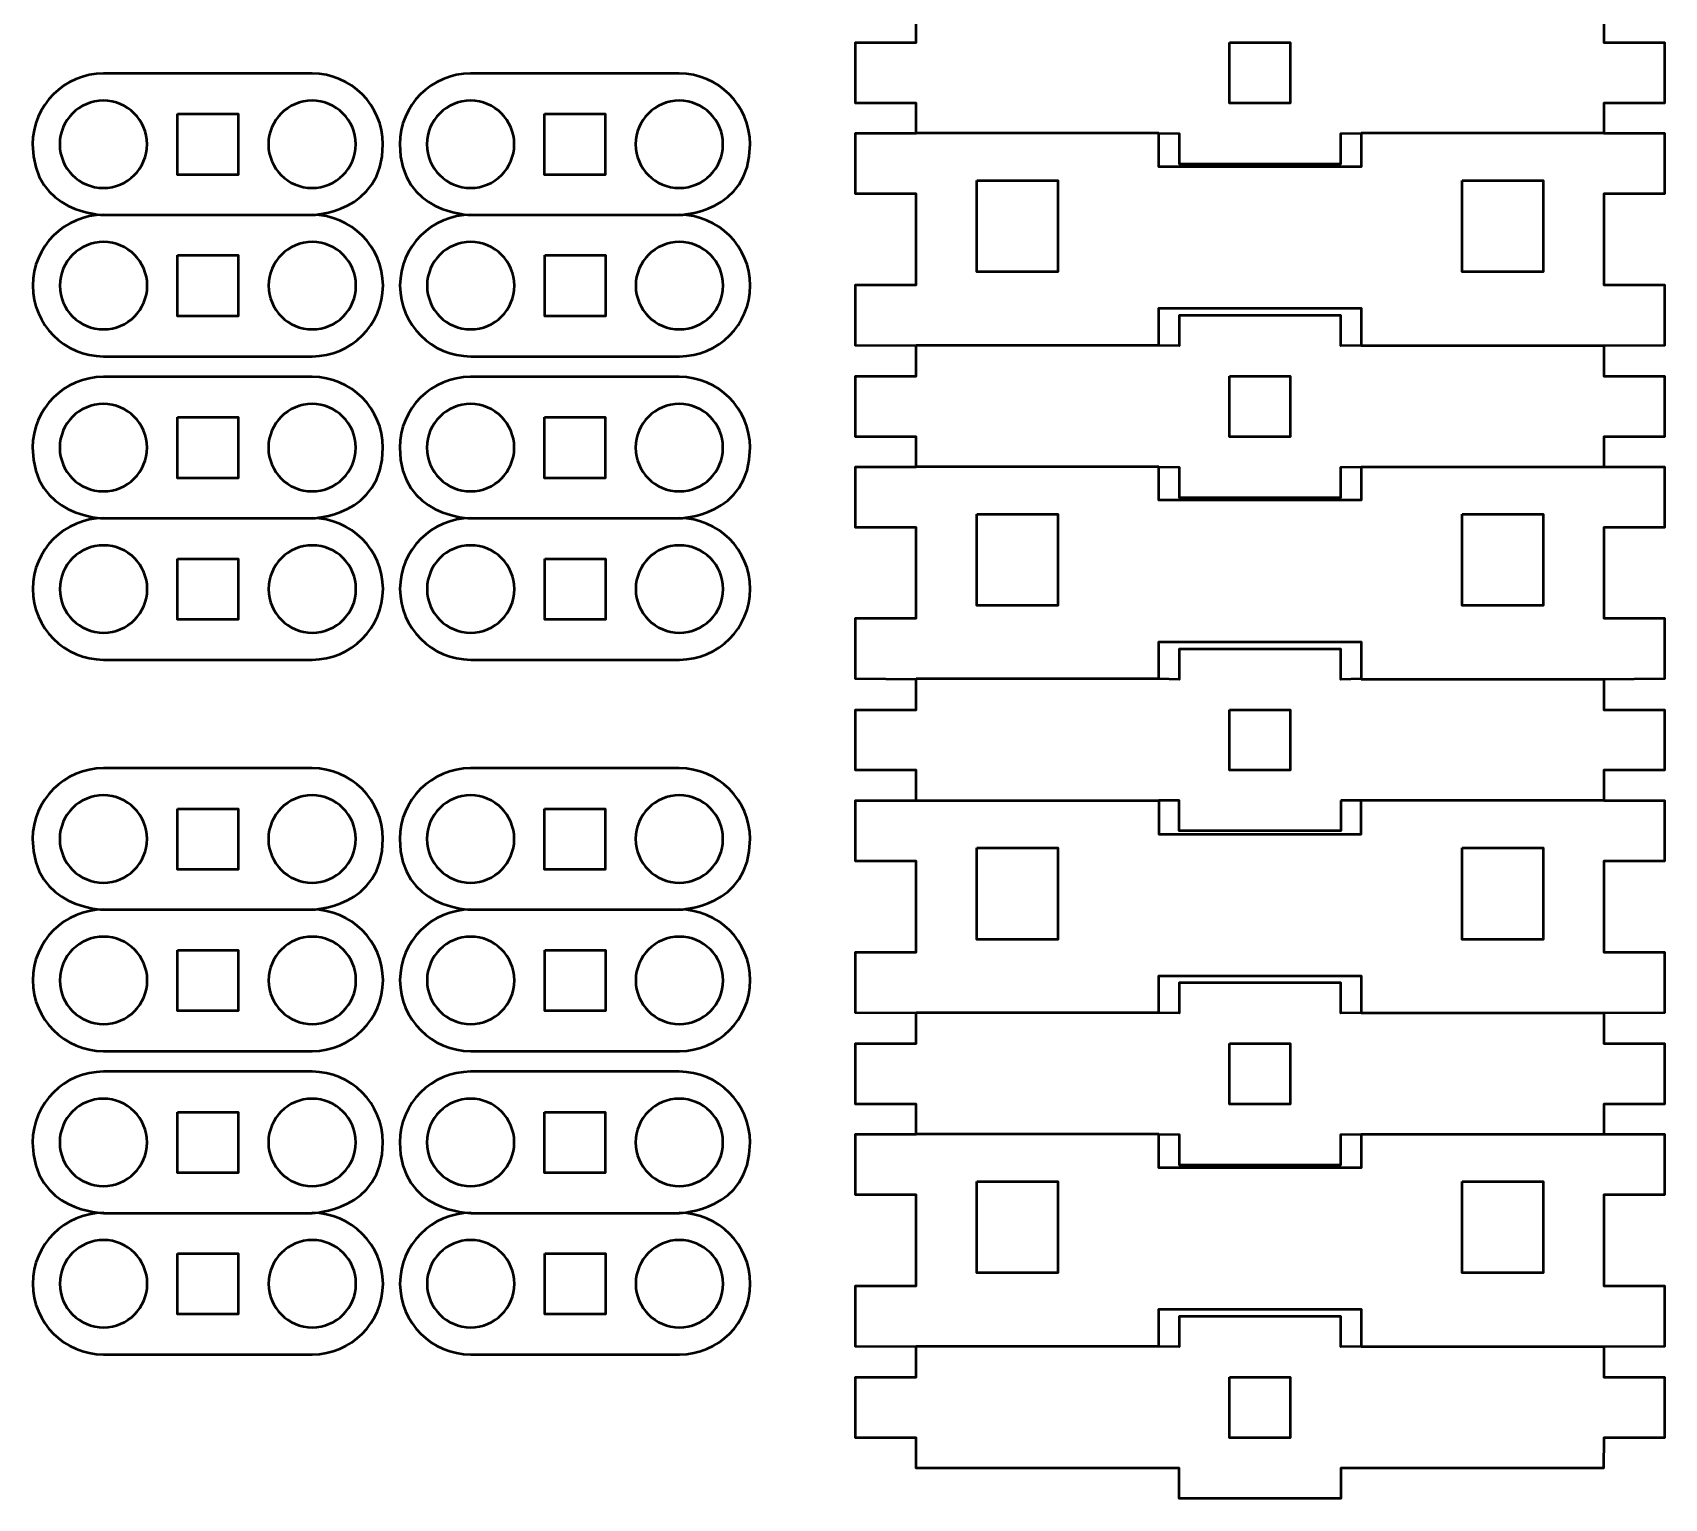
# Model space of a CAD drawing. Header units: inches. Extents: x -370 to 849, y -422 to 797.
# Drawn here: x -286.4 to -205.7, y -405.8 to -333.3 of the extents above; entities that cross this region are included whole.
import ezdxf

# ---------------------------------------------------------------- set-up
doc = ezdxf.new("R2010")
doc.units = ezdxf.units.IN
doc.header["$MEASUREMENT"] = 0
doc.layers.add('Layer 1', color=7, linetype='Continuous')

msp = doc.modelspace()

# ---------------------------------------------------------------- linework, layer by layer
at = {"layer": 'Layer 1', "color": 7, "lineweight": 50, "true_color": 0xffffff}
for points in [[(-208.688, -332.297), (-208.688, -333.796), (-205.687, -333.796), (-205.687, -336.796), (-208.688, -336.796), (-208.688, -338.289), (-205.687, -338.289), (-205.687, -341.289), (-208.688, -341.289), (-208.688, -345.784), (-205.687, -345.784), (-205.687, -348.784), (-208.688, -348.802), (-208.688, -350.302), (-205.687, -350.302), (-205.687, -353.302), (-208.688, -353.302), (-208.688, -354.788), (-205.687, -354.788), (-205.687, -357.789), (-208.688, -357.789), (-208.688, -362.283), (-205.687, -362.283), (-205.687, -365.283), (-208.688, -365.306), (-208.688, -366.805), (-205.687, -366.805), (-205.687, -369.805), (-208.688, -369.805), (-208.688, -371.304), (-205.687, -371.304), (-205.687, -374.304), (-208.688, -374.304), (-208.688, -378.799), (-205.687, -378.799), (-205.687, -381.8), (-208.688, -381.818), (-208.688, -383.318), (-205.687, -383.318), (-205.687, -386.318), (-208.688, -386.318), (-208.688, -387.805), (-205.687, -387.805), (-205.687, -390.805), (-208.688, -390.805), (-208.688, -395.299), (-205.687, -395.299), (-205.687, -398.3), (-208.688, -398.321), (-208.688, -399.821), (-205.687, -399.821), (-205.687, -402.821), (-208.688, -402.821), (-208.693, -404.32), (-221.687, -404.32), (-221.687, -405.819), (-229.687, -405.819), (-229.687, -404.32), (-242.685, -404.32), (-242.687, -402.821), (-245.687, -402.821), (-245.687, -399.821), (-242.687, -399.821), (-242.685, -398.321), (-245.687, -398.3), (-245.687, -395.299), (-242.687, -395.299), (-242.687, -390.805), (-245.687, -390.805), (-245.687, -387.805), (-242.687, -387.805), (-242.687, -386.318), (-245.687, -386.318), (-245.687, -383.318), (-242.687, -383.318), (-242.685, -381.818), (-245.687, -381.8), (-245.687, -378.799), (-242.687, -378.799), (-242.687, -374.304), (-245.687, -374.304), (-245.687, -371.304), (-242.687, -371.304), (-242.687, -369.805), (-245.687, -369.805), (-245.687, -366.805), (-242.687, -366.805), (-242.685, -365.306), (-245.687, -365.283), (-245.687, -362.283), (-242.687, -362.283), (-242.687, -357.789), (-245.687, -357.789), (-245.687, -354.788), (-242.687, -354.788), (-242.687, -353.302), (-245.687, -353.302), (-245.687, -350.302), (-242.687, -350.302), (-242.685, -348.802), (-245.687, -348.784), (-245.687, -345.784), (-242.687, -345.784), (-242.687, -341.289), (-245.687, -341.289), (-245.687, -338.289), (-242.687, -338.289), (-242.687, -336.796), (-245.687, -336.796), (-245.687, -333.796), (-242.687, -333.796), (-242.685, -332.297)], [(-227.191, -333.796), (-224.191, -333.796), (-224.191, -336.796), (-227.191, -336.796), (-227.191, -333.796)], [(-279.218, -337.337), (-276.214, -337.337), (-276.214, -340.342), (-279.218, -340.342), (-279.218, -337.337)], [(-261.061, -337.337), (-258.057, -337.337), (-258.057, -340.342), (-261.061, -340.342), (-261.061, -337.337)], [(-230.687, -338.289), (-242.687, -338.289)], [(-220.688, -338.289), (-220.688, -339.95), (-230.687, -339.95), (-230.687, -338.289), (-229.687, -338.298), (-229.687, -339.798), (-221.687, -339.798), (-221.687, -338.298), (-220.688, -338.289)], [(-208.688, -338.289), (-220.688, -338.289)], [(-239.687, -340.629), (-235.688, -340.629), (-235.688, -345.153), (-239.687, -345.153), (-239.687, -340.629)], [(-215.687, -340.629), (-211.688, -340.629), (-211.688, -345.153), (-215.687, -345.153), (-215.687, -340.629)], [(-282.868, -342.332), (-272.547, -342.332)], [(-264.712, -342.332), (-254.391, -342.332)], [(-279.209, -344.33), (-276.205, -344.33), (-276.205, -347.334), (-279.209, -347.334), (-279.209, -344.33)], [(-261.052, -344.33), (-258.047, -344.33), (-258.047, -347.334), (-261.052, -347.334), (-261.052, -344.33)], [(-230.687, -348.784), (-230.687, -346.949), (-220.688, -346.949), (-220.688, -348.784), (-221.687, -348.802), (-221.687, -347.302), (-229.687, -347.302), (-229.687, -348.802), (-230.687, -348.784)], [(-230.687, -348.784), (-242.685, -348.784)], [(-208.688, -348.802), (-220.688, -348.802)], [(-227.191, -350.302), (-224.191, -350.302), (-224.191, -353.302), (-227.191, -353.302), (-227.191, -350.302)], [(-279.218, -352.344), (-276.214, -352.344), (-276.214, -355.348), (-279.218, -355.348), (-279.218, -352.344)], [(-261.061, -352.344), (-258.057, -352.344), (-258.057, -355.348), (-261.061, -355.348), (-261.061, -352.344)], [(-230.687, -354.788), (-242.687, -354.788)], [(-220.688, -354.788), (-220.688, -356.449), (-230.687, -356.449), (-230.687, -354.788), (-229.687, -354.803), (-229.687, -356.302), (-221.687, -356.302), (-221.687, -354.803), (-220.688, -354.788)], [(-220.688, -354.788), (-208.688, -354.788)], [(-282.868, -357.338), (-272.547, -357.338)], [(-264.712, -357.338), (-254.391, -357.338)], [(-239.687, -357.13), (-235.688, -357.13), (-235.688, -361.652), (-239.687, -361.652), (-239.687, -357.13)], [(-215.687, -357.13), (-211.688, -357.13), (-211.688, -361.652), (-215.687, -361.652), (-215.687, -357.13)], [(-279.209, -359.337), (-276.205, -359.337), (-276.205, -362.34), (-279.209, -362.34), (-279.209, -359.337)], [(-261.052, -359.337), (-258.047, -359.337), (-258.047, -362.34), (-261.052, -362.34), (-261.052, -359.337)], [(-230.687, -365.283), (-230.687, -363.45), (-220.688, -363.45), (-220.688, -365.283), (-221.687, -365.306), (-221.687, -363.805), (-229.687, -363.805), (-229.687, -365.306), (-230.687, -365.283)], [(-230.687, -365.283), (-242.685, -365.283)], [(-208.688, -365.306), (-220.688, -365.306)], [(-227.191, -366.805), (-224.191, -366.805), (-224.191, -369.805), (-227.191, -369.805), (-227.191, -366.805)], [(-279.218, -371.703), (-276.214, -371.703), (-276.214, -374.706), (-279.218, -374.706), (-279.218, -371.703)], [(-261.061, -371.703), (-258.057, -371.703), (-258.057, -374.706), (-261.061, -374.706), (-261.061, -371.703)], [(-242.687, -371.304), (-230.687, -371.304)], [(-221.687, -371.306), (-221.687, -372.805), (-229.687, -372.805), (-229.687, -371.306), (-230.687, -371.304), (-230.687, -372.965), (-220.688, -372.965), (-220.688, -371.304), (-221.687, -371.306)], [(-208.688, -371.304), (-220.688, -371.304)], [(-239.687, -373.643), (-235.688, -373.643), (-235.688, -378.167), (-239.687, -378.167), (-239.687, -373.643)], [(-215.687, -373.643), (-211.688, -373.643), (-211.688, -378.167), (-215.687, -378.167), (-215.687, -373.643)], [(-282.868, -376.697), (-272.547, -376.697)], [(-264.712, -376.697), (-254.391, -376.697)], [(-279.209, -378.695), (-276.205, -378.695), (-276.205, -381.699), (-279.209, -381.699), (-279.209, -378.695)], [(-261.052, -378.695), (-258.047, -378.695), (-258.047, -381.699), (-261.052, -381.699), (-261.052, -378.695)], [(-230.687, -381.8), (-230.687, -379.964), (-220.688, -379.964), (-220.688, -381.8), (-221.687, -381.818), (-221.687, -380.318), (-229.687, -380.318), (-229.687, -381.818), (-230.687, -381.8)], [(-230.687, -381.8), (-242.685, -381.8)], [(-208.688, -381.818), (-220.688, -381.818)], [(-227.191, -383.318), (-224.191, -383.318), (-224.191, -386.318), (-227.191, -386.318), (-227.191, -383.318)], [(-279.218, -386.71), (-276.214, -386.71), (-276.214, -389.715), (-279.218, -389.715), (-279.218, -386.71)], [(-261.061, -386.71), (-258.057, -386.71), (-258.057, -389.715), (-261.061, -389.715), (-261.061, -386.71)], [(-230.687, -387.805), (-242.687, -387.805)], [(-220.688, -387.805), (-220.688, -389.465), (-230.687, -389.465), (-230.687, -387.805), (-229.687, -387.82), (-229.687, -389.319), (-221.687, -389.319), (-221.687, -387.82), (-220.688, -387.805)], [(-220.688, -387.805), (-208.688, -387.805)], [(-239.687, -390.145), (-235.688, -390.145), (-235.688, -394.669), (-239.687, -394.669), (-239.687, -390.145)], [(-215.687, -390.145), (-211.688, -390.145), (-211.688, -394.669), (-215.687, -394.669), (-215.687, -390.145)], [(-282.868, -391.703), (-272.547, -391.703)], [(-264.712, -391.703), (-254.391, -391.703)], [(-279.209, -393.701), (-276.205, -393.701), (-276.205, -396.706), (-279.209, -396.706), (-279.209, -393.701)], [(-261.052, -393.701), (-258.047, -393.701), (-258.047, -396.706), (-261.052, -396.706), (-261.052, -393.701)], [(-230.687, -398.3), (-230.687, -396.466), (-220.688, -396.466), (-220.688, -398.3), (-221.687, -398.321), (-221.687, -396.821), (-229.687, -396.821), (-229.687, -398.321), (-230.687, -398.3)], [(-230.687, -398.3), (-242.685, -398.3)], [(-208.688, -398.321), (-220.688, -398.321)], [(-227.191, -399.821), (-224.191, -399.821), (-224.191, -402.821), (-227.191, -402.821), (-227.191, -399.821)]]:
    msp.add_lwpolyline(points, dxfattribs=at)
for points, knots in [([(-286.376, -338.837), (-286.376, -336.905), (-284.809, -335.338), (-282.877, -335.338), (-282.877, -335.338), (-272.556, -335.338), (-272.556, -335.338), (-270.623, -335.338), (-269.057, -336.905), (-269.057, -338.837), (-269.057, -342.255), (-272.548, -342.329), (-272.548, -342.329), (-270.615, -342.329), (-269.049, -343.895), (-269.049, -345.828), (-269.049, -347.761), (-270.615, -349.327), (-272.548, -349.327), (-272.548, -349.327), (-282.869, -349.327), (-282.869, -349.327), (-284.801, -349.327), (-286.367, -347.761), (-286.367, -345.828), (-286.367, -343.895), (-284.801, -342.329), (-282.869, -342.329), (-282.868, -342.332), (-286.376, -342.285), (-286.376, -338.837)], [0, 0, 0, 0, 1, 1, 1, 2, 2, 2, 3, 3, 3, 4, 4, 4, 5, 5, 5, 6, 6, 6, 7, 7, 7, 8, 8, 8, 9, 9, 9, 10, 10, 10, 10]), ([(-268.219, -338.837), (-268.219, -336.905), (-266.652, -335.338), (-264.72, -335.338), (-264.72, -335.338), (-254.399, -335.338), (-254.399, -335.338), (-252.466, -335.338), (-250.9, -336.905), (-250.9, -338.837), (-250.9, -342.255), (-254.391, -342.329), (-254.391, -342.329), (-252.459, -342.329), (-250.892, -343.895), (-250.892, -345.828), (-250.892, -347.761), (-252.459, -349.327), (-254.391, -349.327), (-254.391, -349.327), (-264.712, -349.327), (-264.712, -349.327), (-266.645, -349.327), (-268.211, -347.761), (-268.211, -345.828), (-268.211, -343.895), (-266.645, -342.329), (-264.712, -342.329), (-264.712, -342.332), (-268.219, -342.285), (-268.219, -338.837)], [0, 0, 0, 0, 1, 1, 1, 2, 2, 2, 3, 3, 3, 4, 4, 4, 5, 5, 5, 6, 6, 6, 7, 7, 7, 8, 8, 8, 9, 9, 9, 10, 10, 10, 10]), ([(-282.877, -336.677), (-281.684, -336.677), (-280.716, -337.645), (-280.716, -338.838), (-280.716, -340.031), (-281.684, -340.998), (-282.877, -340.998), (-284.07, -340.998), (-285.037, -340.031), (-285.037, -338.838), (-285.037, -337.645), (-284.07, -336.677), (-282.877, -336.677)], [0, 0, 0, 0, 1, 1, 1, 2, 2, 2, 3, 3, 3, 4, 4, 4, 4]), ([(-272.556, -336.677), (-271.363, -336.677), (-270.396, -337.645), (-270.396, -338.838), (-270.396, -340.031), (-271.363, -340.998), (-272.556, -340.998), (-273.749, -340.998), (-274.716, -340.031), (-274.716, -338.838), (-274.716, -337.645), (-273.749, -336.677), (-272.556, -336.677)], [0, 0, 0, 0, 1, 1, 1, 2, 2, 2, 3, 3, 3, 4, 4, 4, 4]), ([(-264.72, -336.677), (-263.527, -336.677), (-262.56, -337.645), (-262.56, -338.838), (-262.56, -340.031), (-263.527, -340.998), (-264.72, -340.998), (-265.913, -340.998), (-266.881, -340.031), (-266.881, -338.838), (-266.881, -337.645), (-265.913, -336.677), (-264.72, -336.677)], [0, 0, 0, 0, 1, 1, 1, 2, 2, 2, 3, 3, 3, 4, 4, 4, 4]), ([(-254.399, -336.677), (-253.206, -336.677), (-252.239, -337.645), (-252.239, -338.838), (-252.239, -340.031), (-253.206, -340.998), (-254.399, -340.998), (-255.592, -340.998), (-256.56, -340.031), (-256.56, -338.838), (-256.56, -337.645), (-255.592, -336.677), (-254.399, -336.677)], [0, 0, 0, 0, 1, 1, 1, 2, 2, 2, 3, 3, 3, 4, 4, 4, 4]), ([(-282.868, -343.67), (-281.675, -343.67), (-280.708, -344.638), (-280.708, -345.831), (-280.708, -347.024), (-281.675, -347.991), (-282.868, -347.991), (-284.062, -347.991), (-285.029, -347.024), (-285.029, -345.831), (-285.029, -344.638), (-284.062, -343.67), (-282.868, -343.67)], [0, 0, 0, 0, 1, 1, 1, 2, 2, 2, 3, 3, 3, 4, 4, 4, 4]), ([(-272.547, -343.67), (-271.354, -343.67), (-270.387, -344.638), (-270.387, -345.831), (-270.387, -347.024), (-271.354, -347.991), (-272.547, -347.991), (-273.741, -347.991), (-274.708, -347.024), (-274.708, -345.831), (-274.708, -344.638), (-273.741, -343.67), (-272.547, -343.67)], [0, 0, 0, 0, 1, 1, 1, 2, 2, 2, 3, 3, 3, 4, 4, 4, 4]), ([(-264.712, -343.67), (-263.519, -343.67), (-262.551, -344.638), (-262.551, -345.831), (-262.551, -347.024), (-263.519, -347.991), (-264.712, -347.991), (-265.905, -347.991), (-266.872, -347.024), (-266.872, -345.831), (-266.872, -344.638), (-265.905, -343.67), (-264.712, -343.67)], [0, 0, 0, 0, 1, 1, 1, 2, 2, 2, 3, 3, 3, 4, 4, 4, 4]), ([(-254.391, -343.67), (-253.198, -343.67), (-252.231, -344.638), (-252.231, -345.831), (-252.231, -347.024), (-253.198, -347.991), (-254.391, -347.991), (-255.584, -347.991), (-256.551, -347.024), (-256.551, -345.831), (-256.551, -344.638), (-255.584, -343.67), (-254.391, -343.67)], [0, 0, 0, 0, 1, 1, 1, 2, 2, 2, 3, 3, 3, 4, 4, 4, 4]), ([(-286.376, -353.844), (-286.376, -351.911), (-284.809, -350.345), (-282.877, -350.345), (-282.877, -350.345), (-272.556, -350.345), (-272.556, -350.345), (-270.623, -350.345), (-269.057, -351.911), (-269.057, -353.844), (-269.057, -357.262), (-272.548, -357.335), (-272.548, -357.335), (-270.615, -357.335), (-269.049, -358.901), (-269.049, -360.833), (-269.049, -362.766), (-270.615, -364.332), (-272.548, -364.332), (-272.548, -364.332), (-282.869, -364.332), (-282.869, -364.332), (-284.801, -364.332), (-286.367, -362.767), (-286.367, -360.833), (-286.367, -358.901), (-284.801, -357.335), (-282.869, -357.335), (-282.868, -357.338), (-286.376, -357.291), (-286.376, -353.844)], [0, 0, 0, 0, 1, 1, 1, 2, 2, 2, 3, 3, 3, 4, 4, 4, 5, 5, 5, 6, 6, 6, 7, 7, 7, 8, 8, 8, 9, 9, 9, 10, 10, 10, 10]), ([(-268.219, -353.844), (-268.219, -351.911), (-266.652, -350.345), (-264.72, -350.345), (-264.72, -350.345), (-254.399, -350.345), (-254.399, -350.345), (-252.466, -350.345), (-250.9, -351.911), (-250.9, -353.844), (-250.9, -357.262), (-254.391, -357.335), (-254.391, -357.335), (-252.459, -357.335), (-250.892, -358.901), (-250.892, -360.833), (-250.892, -362.766), (-252.459, -364.332), (-254.391, -364.332), (-254.391, -364.332), (-264.712, -364.332), (-264.712, -364.332), (-266.645, -364.332), (-268.211, -362.767), (-268.211, -360.833), (-268.211, -358.901), (-266.645, -357.335), (-264.712, -357.335), (-264.712, -357.338), (-268.219, -357.291), (-268.219, -353.844)], [0, 0, 0, 0, 1, 1, 1, 2, 2, 2, 3, 3, 3, 4, 4, 4, 5, 5, 5, 6, 6, 6, 7, 7, 7, 8, 8, 8, 9, 9, 9, 10, 10, 10, 10]), ([(-282.877, -351.683), (-281.684, -351.683), (-280.716, -352.651), (-280.716, -353.844), (-280.716, -355.037), (-281.684, -356.004), (-282.877, -356.004), (-284.07, -356.004), (-285.037, -355.037), (-285.037, -353.844), (-285.037, -352.651), (-284.07, -351.683), (-282.877, -351.683)], [0, 0, 0, 0, 1, 1, 1, 2, 2, 2, 3, 3, 3, 4, 4, 4, 4]), ([(-272.556, -351.683), (-271.363, -351.683), (-270.396, -352.651), (-270.396, -353.844), (-270.396, -355.037), (-271.363, -356.004), (-272.556, -356.004), (-273.749, -356.004), (-274.716, -355.037), (-274.716, -353.844), (-274.716, -352.651), (-273.749, -351.683), (-272.556, -351.683)], [0, 0, 0, 0, 1, 1, 1, 2, 2, 2, 3, 3, 3, 4, 4, 4, 4]), ([(-264.72, -351.683), (-263.527, -351.683), (-262.56, -352.651), (-262.56, -353.844), (-262.56, -355.037), (-263.527, -356.004), (-264.72, -356.004), (-265.913, -356.004), (-266.881, -355.037), (-266.881, -353.844), (-266.881, -352.651), (-265.913, -351.683), (-264.72, -351.683)], [0, 0, 0, 0, 1, 1, 1, 2, 2, 2, 3, 3, 3, 4, 4, 4, 4]), ([(-254.399, -351.683), (-253.206, -351.683), (-252.239, -352.651), (-252.239, -353.844), (-252.239, -355.037), (-253.206, -356.004), (-254.399, -356.004), (-255.592, -356.004), (-256.56, -355.037), (-256.56, -353.844), (-256.56, -352.651), (-255.592, -351.683), (-254.399, -351.683)], [0, 0, 0, 0, 1, 1, 1, 2, 2, 2, 3, 3, 3, 4, 4, 4, 4]), ([(-282.868, -358.676), (-281.675, -358.676), (-280.708, -359.644), (-280.708, -360.837), (-280.708, -362.03), (-281.675, -362.997), (-282.868, -362.997), (-284.062, -362.997), (-285.029, -362.03), (-285.029, -360.837), (-285.029, -359.644), (-284.062, -358.676), (-282.868, -358.676)], [0, 0, 0, 0, 1, 1, 1, 2, 2, 2, 3, 3, 3, 4, 4, 4, 4]), ([(-272.547, -358.676), (-271.354, -358.676), (-270.387, -359.644), (-270.387, -360.837), (-270.387, -362.03), (-271.354, -362.997), (-272.547, -362.997), (-273.741, -362.997), (-274.708, -362.03), (-274.708, -360.837), (-274.708, -359.644), (-273.741, -358.676), (-272.547, -358.676)], [0, 0, 0, 0, 1, 1, 1, 2, 2, 2, 3, 3, 3, 4, 4, 4, 4]), ([(-264.712, -358.676), (-263.519, -358.676), (-262.551, -359.644), (-262.551, -360.837), (-262.551, -362.03), (-263.519, -362.997), (-264.712, -362.997), (-265.905, -362.997), (-266.872, -362.03), (-266.872, -360.837), (-266.872, -359.644), (-265.905, -358.676), (-264.712, -358.676)], [0, 0, 0, 0, 1, 1, 1, 2, 2, 2, 3, 3, 3, 4, 4, 4, 4]), ([(-254.391, -358.676), (-253.198, -358.676), (-252.231, -359.644), (-252.231, -360.837), (-252.231, -362.03), (-253.198, -362.997), (-254.391, -362.997), (-255.584, -362.997), (-256.551, -362.03), (-256.551, -360.837), (-256.551, -359.644), (-255.584, -358.676), (-254.391, -358.676)], [0, 0, 0, 0, 1, 1, 1, 2, 2, 2, 3, 3, 3, 4, 4, 4, 4]), ([(-286.376, -373.202), (-286.376, -371.269), (-284.809, -369.704), (-282.877, -369.704), (-282.877, -369.704), (-272.556, -369.704), (-272.556, -369.704), (-270.623, -369.704), (-269.057, -371.269), (-269.057, -373.202), (-269.057, -376.62), (-272.548, -376.693), (-272.548, -376.693), (-270.615, -376.693), (-269.049, -378.259), (-269.049, -380.192), (-269.049, -382.125), (-270.615, -383.691), (-272.548, -383.691), (-272.548, -383.691), (-282.869, -383.691), (-282.869, -383.691), (-284.801, -383.691), (-286.367, -382.126), (-286.367, -380.192), (-286.367, -378.259), (-284.801, -376.693), (-282.869, -376.693), (-282.868, -376.697), (-286.376, -376.649), (-286.376, -373.202)], [0, 0, 0, 0, 1, 1, 1, 2, 2, 2, 3, 3, 3, 4, 4, 4, 5, 5, 5, 6, 6, 6, 7, 7, 7, 8, 8, 8, 9, 9, 9, 10, 10, 10, 10]), ([(-268.219, -373.202), (-268.219, -371.269), (-266.652, -369.704), (-264.72, -369.704), (-264.72, -369.704), (-254.399, -369.704), (-254.399, -369.704), (-252.466, -369.704), (-250.9, -371.269), (-250.9, -373.202), (-250.9, -376.62), (-254.391, -376.693), (-254.391, -376.693), (-252.459, -376.693), (-250.892, -378.259), (-250.892, -380.192), (-250.892, -382.125), (-252.459, -383.691), (-254.391, -383.691), (-254.391, -383.691), (-264.712, -383.691), (-264.712, -383.691), (-266.645, -383.691), (-268.211, -382.126), (-268.211, -380.192), (-268.211, -378.259), (-266.645, -376.693), (-264.712, -376.693), (-264.712, -376.697), (-268.219, -376.649), (-268.219, -373.202)], [0, 0, 0, 0, 1, 1, 1, 2, 2, 2, 3, 3, 3, 4, 4, 4, 5, 5, 5, 6, 6, 6, 7, 7, 7, 8, 8, 8, 9, 9, 9, 10, 10, 10, 10]), ([(-282.877, -371.042), (-281.684, -371.042), (-280.716, -372.009), (-280.716, -373.202), (-280.716, -374.395), (-281.684, -375.363), (-282.877, -375.363), (-284.07, -375.363), (-285.037, -374.395), (-285.037, -373.202), (-285.037, -372.009), (-284.07, -371.042), (-282.877, -371.042)], [0, 0, 0, 0, 1, 1, 1, 2, 2, 2, 3, 3, 3, 4, 4, 4, 4]), ([(-272.556, -371.042), (-271.363, -371.042), (-270.396, -372.009), (-270.396, -373.202), (-270.396, -374.395), (-271.363, -375.363), (-272.556, -375.363), (-273.749, -375.363), (-274.716, -374.395), (-274.716, -373.202), (-274.716, -372.009), (-273.749, -371.042), (-272.556, -371.042)], [0, 0, 0, 0, 1, 1, 1, 2, 2, 2, 3, 3, 3, 4, 4, 4, 4]), ([(-264.72, -371.042), (-263.527, -371.042), (-262.56, -372.009), (-262.56, -373.202), (-262.56, -374.395), (-263.527, -375.363), (-264.72, -375.363), (-265.913, -375.363), (-266.881, -374.395), (-266.881, -373.202), (-266.881, -372.009), (-265.913, -371.042), (-264.72, -371.042)], [0, 0, 0, 0, 1, 1, 1, 2, 2, 2, 3, 3, 3, 4, 4, 4, 4]), ([(-254.399, -371.042), (-253.206, -371.042), (-252.239, -372.009), (-252.239, -373.202), (-252.239, -374.395), (-253.206, -375.363), (-254.399, -375.363), (-255.592, -375.363), (-256.56, -374.395), (-256.56, -373.202), (-256.56, -372.009), (-255.592, -371.042), (-254.399, -371.042)], [0, 0, 0, 0, 1, 1, 1, 2, 2, 2, 3, 3, 3, 4, 4, 4, 4]), ([(-282.868, -378.035), (-281.675, -378.035), (-280.708, -379.002), (-280.708, -380.196), (-280.708, -381.389), (-281.675, -382.356), (-282.868, -382.356), (-284.062, -382.356), (-285.029, -381.389), (-285.029, -380.196), (-285.029, -379.002), (-284.062, -378.035), (-282.868, -378.035)], [0, 0, 0, 0, 1, 1, 1, 2, 2, 2, 3, 3, 3, 4, 4, 4, 4]), ([(-272.547, -378.035), (-271.354, -378.035), (-270.387, -379.002), (-270.387, -380.196), (-270.387, -381.389), (-271.354, -382.356), (-272.547, -382.356), (-273.741, -382.356), (-274.708, -381.389), (-274.708, -380.196), (-274.708, -379.002), (-273.741, -378.035), (-272.547, -378.035)], [0, 0, 0, 0, 1, 1, 1, 2, 2, 2, 3, 3, 3, 4, 4, 4, 4]), ([(-264.712, -378.035), (-263.519, -378.035), (-262.551, -379.002), (-262.551, -380.196), (-262.551, -381.389), (-263.519, -382.356), (-264.712, -382.356), (-265.905, -382.356), (-266.872, -381.389), (-266.872, -380.196), (-266.872, -379.002), (-265.905, -378.035), (-264.712, -378.035)], [0, 0, 0, 0, 1, 1, 1, 2, 2, 2, 3, 3, 3, 4, 4, 4, 4]), ([(-254.391, -378.035), (-253.198, -378.035), (-252.231, -379.002), (-252.231, -380.196), (-252.231, -381.389), (-253.198, -382.356), (-254.391, -382.356), (-255.584, -382.356), (-256.551, -381.389), (-256.551, -380.196), (-256.551, -379.002), (-255.584, -378.035), (-254.391, -378.035)], [0, 0, 0, 0, 1, 1, 1, 2, 2, 2, 3, 3, 3, 4, 4, 4, 4]), ([(-286.376, -388.21), (-286.376, -386.277), (-284.809, -384.711), (-282.877, -384.711), (-282.877, -384.711), (-272.556, -384.711), (-272.556, -384.711), (-270.623, -384.711), (-269.057, -386.277), (-269.057, -388.21), (-269.057, -391.628), (-272.548, -391.701), (-272.548, -391.701), (-270.615, -391.701), (-269.049, -393.267), (-269.049, -395.2), (-269.049, -397.133), (-270.615, -398.698), (-272.548, -398.698), (-272.548, -398.698), (-282.869, -398.698), (-282.869, -398.698), (-284.801, -398.698), (-286.367, -397.133), (-286.367, -395.2), (-286.367, -393.267), (-284.801, -391.701), (-282.869, -391.701), (-282.868, -391.703), (-286.376, -391.655), (-286.376, -388.21)], [0, 0, 0, 0, 1, 1, 1, 2, 2, 2, 3, 3, 3, 4, 4, 4, 5, 5, 5, 6, 6, 6, 7, 7, 7, 8, 8, 8, 9, 9, 9, 10, 10, 10, 10]), ([(-268.219, -388.21), (-268.219, -386.277), (-266.652, -384.711), (-264.72, -384.711), (-264.72, -384.711), (-254.399, -384.711), (-254.399, -384.711), (-252.466, -384.711), (-250.9, -386.277), (-250.9, -388.21), (-250.9, -391.628), (-254.391, -391.701), (-254.391, -391.701), (-252.459, -391.701), (-250.892, -393.267), (-250.892, -395.2), (-250.892, -397.133), (-252.459, -398.698), (-254.391, -398.698), (-254.391, -398.698), (-264.712, -398.698), (-264.712, -398.698), (-266.645, -398.698), (-268.211, -397.133), (-268.211, -395.2), (-268.211, -393.267), (-266.645, -391.701), (-264.712, -391.701), (-264.712, -391.703), (-268.219, -391.655), (-268.219, -388.21)], [0, 0, 0, 0, 1, 1, 1, 2, 2, 2, 3, 3, 3, 4, 4, 4, 5, 5, 5, 6, 6, 6, 7, 7, 7, 8, 8, 8, 9, 9, 9, 10, 10, 10, 10]), ([(-282.877, -386.049), (-281.684, -386.049), (-280.716, -387.017), (-280.716, -388.21), (-280.716, -389.403), (-281.684, -390.37), (-282.877, -390.37), (-284.07, -390.37), (-285.037, -389.403), (-285.037, -388.21), (-285.037, -387.017), (-284.07, -386.049), (-282.877, -386.049)], [0, 0, 0, 0, 1, 1, 1, 2, 2, 2, 3, 3, 3, 4, 4, 4, 4]), ([(-272.556, -386.049), (-271.363, -386.049), (-270.396, -387.017), (-270.396, -388.21), (-270.396, -389.403), (-271.363, -390.37), (-272.556, -390.37), (-273.749, -390.37), (-274.716, -389.403), (-274.716, -388.21), (-274.716, -387.017), (-273.749, -386.049), (-272.556, -386.049)], [0, 0, 0, 0, 1, 1, 1, 2, 2, 2, 3, 3, 3, 4, 4, 4, 4]), ([(-264.72, -386.049), (-263.527, -386.049), (-262.56, -387.017), (-262.56, -388.21), (-262.56, -389.403), (-263.527, -390.37), (-264.72, -390.37), (-265.913, -390.37), (-266.881, -389.403), (-266.881, -388.21), (-266.881, -387.017), (-265.913, -386.049), (-264.72, -386.049)], [0, 0, 0, 0, 1, 1, 1, 2, 2, 2, 3, 3, 3, 4, 4, 4, 4]), ([(-254.399, -386.049), (-253.206, -386.049), (-252.239, -387.017), (-252.239, -388.21), (-252.239, -389.403), (-253.206, -390.37), (-254.399, -390.37), (-255.592, -390.37), (-256.56, -389.403), (-256.56, -388.21), (-256.56, -387.017), (-255.592, -386.049), (-254.399, -386.049)], [0, 0, 0, 0, 1, 1, 1, 2, 2, 2, 3, 3, 3, 4, 4, 4, 4]), ([(-282.868, -393.042), (-281.675, -393.042), (-280.708, -394.009), (-280.708, -395.202), (-280.708, -396.395), (-281.675, -397.363), (-282.868, -397.363), (-284.062, -397.363), (-285.029, -396.395), (-285.029, -395.202), (-285.029, -394.009), (-284.062, -393.042), (-282.868, -393.042)], [0, 0, 0, 0, 1, 1, 1, 2, 2, 2, 3, 3, 3, 4, 4, 4, 4]), ([(-272.547, -393.042), (-271.354, -393.042), (-270.387, -394.009), (-270.387, -395.202), (-270.387, -396.395), (-271.354, -397.363), (-272.547, -397.363), (-273.741, -397.363), (-274.708, -396.395), (-274.708, -395.202), (-274.708, -394.009), (-273.741, -393.042), (-272.547, -393.042)], [0, 0, 0, 0, 1, 1, 1, 2, 2, 2, 3, 3, 3, 4, 4, 4, 4]), ([(-264.712, -393.042), (-263.519, -393.042), (-262.551, -394.009), (-262.551, -395.202), (-262.551, -396.395), (-263.519, -397.363), (-264.712, -397.363), (-265.905, -397.363), (-266.872, -396.395), (-266.872, -395.202), (-266.872, -394.009), (-265.905, -393.042), (-264.712, -393.042)], [0, 0, 0, 0, 1, 1, 1, 2, 2, 2, 3, 3, 3, 4, 4, 4, 4]), ([(-254.391, -393.042), (-253.198, -393.042), (-252.231, -394.009), (-252.231, -395.202), (-252.231, -396.395), (-253.198, -397.363), (-254.391, -397.363), (-255.584, -397.363), (-256.551, -396.395), (-256.551, -395.202), (-256.551, -394.009), (-255.584, -393.042), (-254.391, -393.042)], [0, 0, 0, 0, 1, 1, 1, 2, 2, 2, 3, 3, 3, 4, 4, 4, 4])]:
    msp.add_open_spline(points, degree=3, knots=knots, dxfattribs=at)

doc.saveas('drawing.dxf')
